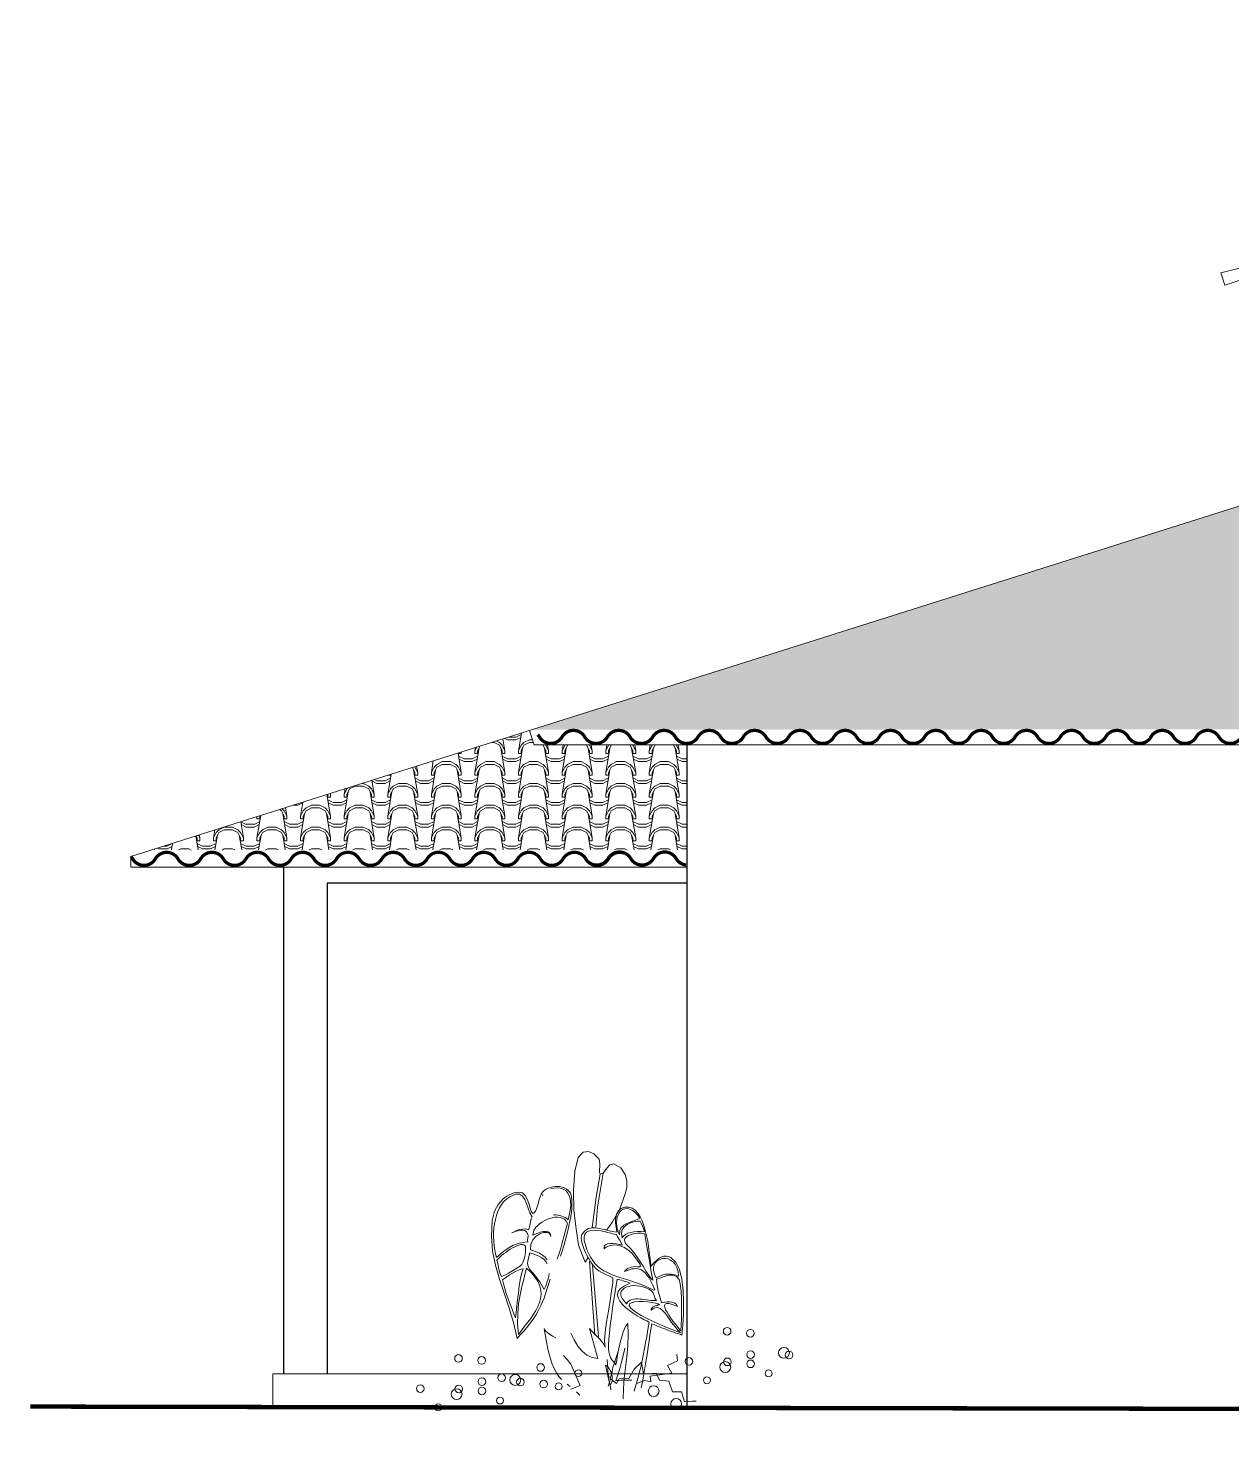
# Model space of a CAD drawing. Header units: millimetres. Extents: x 319 to 362.3, y 126.1 to 165.6.
# Drawn here: x 334.57 to 340.1, y 148.4 to 154.89 of the extents above; entities that cross this region are included whole.
import ezdxf

# ---------------------------------------------------------------- set-up
doc = ezdxf.new("R2010")
doc.units = ezdxf.units.MM
doc.header["$LTSCALE"] = 0.02
doc.header["$MEASUREMENT"] = 0
for name, color, linetype, lineweight in [('GRAMA', 101, 'Continuous', 18), ('NIVEL', 7, 'Continuous', 15), ('Peitoril', 2, 'Continuous', 25), ('Telhado', 23, 'Continuous', 18)]:
    doc.layers.add(name, color=color, linetype=linetype, lineweight=lineweight)

# ---------------------------------------------------------------- blocks, each defined once
blk = doc.blocks.new('A$C4EEC6580')
at = {"layer": 'GRAMA', "linetype": 'Continuous'}
for p, q in [((0.4842, 1.0384), (0.4925, 1.0474)), ((0.5008, 1.0391), (0.4897, 1.0253)), ((0.4925, 1.0474), (0.5015, 1.055)), ((0.5133, 1.0515), (0.5008, 1.0391)), ((0.5015, 1.055), (0.5105, 1.0626)), ((0.5105, 1.0626), (0.5202, 1.0688)), ((0.5278, 1.0619), (0.5133, 1.0515)), ((0.5202, 1.0688), (0.5306, 1.0737)), ((0.543, 1.0695), (0.5278, 1.0619)), ((0.5306, 1.0737), (0.5409, 1.0785)), ((0.5409, 1.0785), (0.552, 1.082)), ((0.57, 1.0771), (0.543, 1.0695)), ((0.552, 1.082), (0.5631, 1.0841)), ((0.5631, 1.0841), (0.5741, 1.0854)), ((0.5886, 1.075), (0.57, 1.0771)), ((0.5741, 1.0854), (0.5859, 1.0854)), ((0.5859, 1.0854), (0.6032, 1.0799)), ((0.6018, 1.0647), (0.5886, 1.075)), ((0.6101, 1.0481), (0.6018, 1.0647)), ((0.6032, 1.0799), (0.6142, 1.0661)), ((0.6156, 1.028), (0.6101, 1.0481)), ((0.6142, 1.0661), (0.6211, 1.0474)), ((0.6211, 1.0474), (0.626, 1.0267)), ((0.6751, 1.0384), (0.6806, 1.0509)), ((0.6806, 1.0509), (0.6868, 1.0619)), ((0.6868, 1.0619), (0.6945, 1.0695)), ((0.6917, 1.0529), (0.6945, 1.0598)), ((0.6945, 1.0695), (0.7034, 1.0758)), ((0.7034, 1.0758), (0.7131, 1.0806)), ((0.7131, 1.0806), (0.7235, 1.0847)), ((0.7235, 1.0847), (0.7346, 1.0868)), ((0.7346, 1.0868), (0.7449, 1.0882)), ((0.7353, 1.0799), (0.7491, 1.0813)), ((0.7449, 1.0882), (0.756, 1.0882)), ((0.7491, 1.0813), (0.7636, 1.0806)), ((0.756, 1.0882), (0.7671, 1.0868)), ((0.7636, 1.0806), (0.7774, 1.0771)), ((0.7671, 1.0868), (0.7774, 1.0847)), ((0.7774, 1.0847), (0.7871, 1.0806)), ((0.7774, 1.0771), (0.7899, 1.0716)), ((0.7871, 1.0806), (0.7961, 1.0764)), ((0.7899, 1.0716), (0.801, 1.0626)), ((0.7961, 1.0764), (0.8044, 1.0709)), ((0.801, 1.0626), (0.8099, 1.0502)), ((0.8044, 1.0709), (0.8113, 1.064)), ((0.8099, 1.0502), (0.8155, 1.035)), ((0.8113, 1.064), (0.8169, 1.0571)), ((0.8169, 1.0571), (0.821, 1.0481)), ((0.821, 1.0481), (0.8231, 1.0391)), ((0.8231, 1.0391), (0.8238, 1.0287)), ((0.4483, 0.972), (0.4524, 0.9845)), ((0.4524, 0.9845), (0.4572, 0.9962)), ((0.4572, 0.9962), (0.4628, 1.008)), ((0.4635, 0.9748), (0.4572, 0.9561)), ((0.4628, 1.008), (0.469, 1.019)), ((0.4704, 0.9927), (0.4635, 0.9748)), ((0.469, 1.019), (0.4766, 1.0287)), ((0.4794, 1.0101), (0.4704, 0.9927)), ((0.4766, 1.0287), (0.4842, 1.0384)), ((0.4897, 1.0253), (0.4794, 1.0101)), ((0.6198, 1.0059), (0.6156, 1.028)), ((0.6246, 0.9838), (0.6198, 1.0059)), ((0.6322, 0.9637), (0.6246, 0.9838)), ((0.626, 1.0267), (0.6288, 1.0066)), ((0.6288, 1.0066), (0.6315, 0.9907)), ((0.6315, 0.9907), (0.6357, 0.981)), ((0.6357, 0.981), (0.6426, 0.9803)), ((0.6426, 0.9803), (0.6509, 0.9879)), ((0.6509, 0.9879), (0.6578, 0.9983)), ((0.6578, 0.9983), (0.664, 1.0114)), ((0.664, 1.0114), (0.6696, 1.0246)), ((0.6696, 1.0246), (0.6751, 1.0384)), ((0.8148, 0.9907), (0.8072, 0.9623)), ((0.8176, 0.9796), (0.8134, 0.961)), ((0.8169, 1.0149), (0.8148, 0.9907)), ((0.8155, 1.035), (0.8169, 1.0149)), ((0.821, 0.9976), (0.8176, 0.9796)), ((0.8231, 1.0135), (0.821, 0.9976)), ((0.8238, 1.0287), (0.8231, 1.0135)), ((0.4351, 0.9008), (0.4483, 0.972)), ((0.4476, 0.9167), (0.4448, 0.8966)), ((0.4517, 0.9367), (0.4476, 0.9167)), ((0.4572, 0.9561), (0.4517, 0.9367)), ((0.5409, 0.9077), (0.552, 0.9112)), ((0.561, 0.9098), (0.5513, 0.9084)), ((0.552, 0.9112), (0.5658, 0.9139)), ((0.572, 0.9105), (0.561, 0.9098)), ((0.5658, 0.9139), (0.5811, 0.9146)), ((0.5817, 0.9098), (0.572, 0.9105)), ((0.5811, 0.9146), (0.5956, 0.9132)), ((0.5907, 0.9063), (0.5817, 0.9098)), ((0.5956, 0.9132), (0.608, 0.907)), ((0.608, 0.907), (0.6115, 0.9139)), ((0.6115, 0.9139), (0.6142, 0.9208)), ((0.6142, 0.9208), (0.6163, 0.9278)), ((0.6163, 0.9278), (0.6191, 0.9347)), ((0.6191, 0.9347), (0.6211, 0.9416)), ((0.6211, 0.9416), (0.6239, 0.9485)), ((0.6239, 0.9485), (0.6274, 0.9561)), ((0.6274, 0.9561), (0.6322, 0.9637)), ((0.6433, 0.9153), (0.6371, 0.9084)), ((0.6523, 0.9215), (0.6433, 0.9153)), ((0.662, 0.9278), (0.6523, 0.9215)), ((0.673, 0.9333), (0.662, 0.9278)), ((0.6848, 0.9388), (0.673, 0.9333)), ((0.6972, 0.943), (0.6848, 0.9388)), ((0.7104, 0.9457), (0.6972, 0.943)), ((0.7235, 0.9478), (0.7104, 0.9457)), ((0.7359, 0.9485), (0.7235, 0.9478)), ((0.7401, 0.9582), (0.7304, 0.9596)), ((0.7477, 0.9471), (0.7359, 0.9485)), ((0.7498, 0.9561), (0.7401, 0.9582)), ((0.7588, 0.9444), (0.7477, 0.9471)), ((0.7588, 0.9527), (0.7498, 0.9561)), ((0.7671, 0.9492), (0.7588, 0.9527)), ((0.7685, 0.9395), (0.7588, 0.9444)), ((0.7754, 0.945), (0.7671, 0.9492)), ((0.7774, 0.9333), (0.7685, 0.9395)), ((0.7823, 0.9402), (0.7754, 0.945)), ((0.7754, 0.8821), (0.7885, 0.9125)), ((0.7837, 0.9243), (0.7774, 0.9333)), ((0.7885, 0.9347), (0.7823, 0.9402)), ((0.7885, 0.9125), (0.7837, 0.9243)), ((0.794, 0.9291), (0.7885, 0.9347)), ((0.8072, 0.9623), (0.794, 0.9291)), ((0.8016, 0.9208), (0.794, 0.9001)), ((0.8079, 0.9416), (0.8016, 0.9208)), ((0.8134, 0.961), (0.8079, 0.9416)), ((1.0105, 0.9022), (1.0147, 0.916)), ((1.0147, 0.916), (1.0202, 0.9278)), ((1.0202, 0.9278), (1.0285, 0.9388)), ((1.0285, 0.9388), (1.0402, 0.9478)), ((1.0402, 0.9478), (1.0603, 0.9506)), ((1.0603, 0.9506), (1.0783, 0.9485)), ((1.0783, 0.9485), (1.0928, 0.9416)), ((1.0928, 0.9416), (1.1052, 0.9305)), ((1.1052, 0.9305), (1.1156, 0.916)), ((1.1156, 0.916), (1.1239, 0.898)), ((0.4317, 0.833), (0.4351, 0.9008)), ((0.4427, 0.8766), (0.442, 0.8565)), ((0.442, 0.8565), (0.442, 0.8379)), ((0.4448, 0.8966), (0.4427, 0.8766)), ((0.5119, 0.8406), (0.5202, 0.8441)), ((0.5202, 0.8441), (0.5292, 0.8468)), ((0.5292, 0.8468), (0.5382, 0.8489)), ((0.5306, 0.9036), (0.5326, 0.9049)), ((0.5347, 0.9049), (0.5306, 0.9036)), ((0.5326, 0.9049), (0.5409, 0.9077)), ((0.5423, 0.9063), (0.5347, 0.9049)), ((0.5382, 0.8489), (0.5478, 0.851)), ((0.5513, 0.9084), (0.5423, 0.9063)), ((0.5451, 0.842), (0.5548, 0.8441)), ((0.5478, 0.851), (0.5589, 0.8524)), ((0.5548, 0.8441), (0.5631, 0.8455)), ((0.5589, 0.8524), (0.57, 0.8531)), ((0.5631, 0.8455), (0.5707, 0.8448)), ((0.57, 0.8531), (0.5831, 0.8531)), ((0.5707, 0.8448), (0.5769, 0.8427)), ((0.5831, 0.8531), (0.5969, 0.8531)), ((0.5976, 0.8994), (0.5907, 0.9063)), ((0.5969, 0.8531), (0.5976, 0.8614)), ((0.6025, 0.8883), (0.5976, 0.8994)), ((0.5976, 0.8614), (0.5997, 0.871)), ((0.5997, 0.871), (0.6018, 0.88)), ((0.6018, 0.88), (0.6025, 0.8883)), ((0.6211, 0.8586), (0.6094, 0.8399)), ((0.6377, 0.8731), (0.6211, 0.8586)), ((0.6322, 0.9022), (0.6239, 0.88)), ((0.6239, 0.88), (0.6433, 0.8863)), ((0.6371, 0.9084), (0.6322, 0.9022)), ((0.6564, 0.8821), (0.6377, 0.8731)), ((0.6433, 0.8863), (0.6599, 0.8897)), ((0.6744, 0.8863), (0.6564, 0.8821)), ((0.6599, 0.8897), (0.6744, 0.8904)), ((0.6744, 0.8904), (0.6868, 0.8897)), ((0.6903, 0.8842), (0.6744, 0.8863)), ((0.6868, 0.8897), (0.6958, 0.8863)), ((0.7014, 0.8773), (0.6903, 0.8842)), ((0.6958, 0.8863), (0.7021, 0.8807)), ((0.7048, 0.8641), (0.7014, 0.8773)), ((0.7021, 0.8807), (0.7048, 0.8731)), ((0.7048, 0.8731), (0.7048, 0.8641)), ((0.7532, 0.8282), (0.7643, 0.8538)), ((0.7643, 0.8538), (0.7754, 0.8821)), ((0.7774, 0.8565), (0.7678, 0.8344)), ((0.7864, 0.8787), (0.7774, 0.8565)), ((0.794, 0.9001), (0.7864, 0.8787)), ((0.8425, 0.8392), (0.8452, 0.8503)), ((0.8452, 0.8503), (0.8542, 0.86)), ((0.8542, 0.86), (0.8632, 0.8676)), ((0.857, 0.8413), (0.8618, 0.8524)), ((0.8618, 0.8524), (0.8701, 0.8607)), ((0.8632, 0.8676), (0.8729, 0.8724)), ((0.8701, 0.8607), (0.8805, 0.8648)), ((0.8729, 0.8724), (0.8819, 0.8759)), ((0.8805, 0.8648), (0.8922, 0.8662)), ((0.8819, 0.8759), (0.8922, 0.8773)), ((0.8922, 0.8773), (0.9019, 0.8766)), ((0.8922, 0.8662), (0.9061, 0.8655)), ((0.9019, 0.8766), (0.9123, 0.8752)), ((0.9061, 0.8655), (0.9206, 0.8621)), ((0.9123, 0.8752), (0.9227, 0.8724)), ((0.9206, 0.8621), (0.9358, 0.8579)), ((0.9227, 0.8724), (0.933, 0.869)), ((0.933, 0.869), (0.9434, 0.8655)), ((0.9358, 0.8579), (0.951, 0.8524)), ((0.9434, 0.8655), (0.9545, 0.8614)), ((0.951, 0.8524), (0.9662, 0.8468)), ((0.9545, 0.8614), (0.9649, 0.8565)), ((0.9649, 0.8565), (0.9759, 0.8524)), ((0.9662, 0.8468), (0.9801, 0.8413)), ((0.9759, 0.8524), (0.9863, 0.8482)), ((0.9863, 0.8482), (0.9973, 0.8455)), ((0.9973, 0.8455), (1.0077, 0.8427)), ((1.0077, 0.8731), (1.0084, 0.8876)), ((1.0077, 0.8579), (1.0077, 0.8731)), ((1.0077, 0.8427), (1.0077, 0.8579)), ((1.0084, 0.8876), (1.0105, 0.9022)), ((1.1239, 0.898), (1.1301, 0.878)), ((1.1301, 0.878), (1.135, 0.8558)), ((1.135, 0.8558), (1.1384, 0.8323)), ((0.4358, 0.7673), (0.4317, 0.833)), ((0.442, 0.8379), (0.4434, 0.8192)), ((0.4434, 0.8192), (0.4455, 0.8019)), ((0.4455, 0.8019), (0.4552, 0.8081)), ((0.4455, 0.7888), (0.4524, 0.7943)), ((0.4476, 0.7652), (0.4455, 0.7888)), ((0.4524, 0.7943), (0.4607, 0.8005)), ((0.4552, 0.8081), (0.4642, 0.8136)), ((0.4607, 0.8005), (0.4697, 0.8067)), ((0.4642, 0.8136), (0.4725, 0.8192)), ((0.4697, 0.8067), (0.4794, 0.813)), ((0.4725, 0.8192), (0.4808, 0.824)), ((0.4794, 0.813), (0.4904, 0.8192)), ((0.4808, 0.824), (0.4891, 0.8289)), ((0.4891, 0.8289), (0.4967, 0.833)), ((0.4904, 0.8192), (0.5015, 0.8247)), ((0.4967, 0.833), (0.5043, 0.8372)), ((0.5015, 0.8247), (0.5126, 0.8302)), ((0.5043, 0.8372), (0.5119, 0.8406)), ((0.5126, 0.8302), (0.5237, 0.8351)), ((0.5237, 0.8351), (0.5347, 0.8392)), ((0.5347, 0.8392), (0.5451, 0.842)), ((0.5741, 0.7881), (0.5707, 0.7784)), ((0.5769, 0.7977), (0.5741, 0.7881)), ((0.5769, 0.8427), (0.5811, 0.8392)), ((0.5797, 0.8088), (0.5769, 0.7977)), ((0.5817, 0.8206), (0.5797, 0.8088)), ((0.5811, 0.8392), (0.5838, 0.8344)), ((0.5838, 0.8344), (0.5817, 0.8206)), ((0.5997, 0.8019), (0.588, 0.7749)), ((0.6191, 0.7929), (0.5997, 0.8019)), ((0.6094, 0.8399), (0.6052, 0.8157)), ((0.6052, 0.8157), (0.626, 0.8047)), ((0.6357, 0.7839), (0.6191, 0.7929)), ((0.626, 0.8047), (0.6433, 0.7943)), ((0.6488, 0.7736), (0.6357, 0.7839)), ((0.6433, 0.7943), (0.6564, 0.7832)), ((0.6564, 0.7832), (0.6668, 0.7722)), ((0.7207, 0.7583), (0.7325, 0.7811)), ((0.7325, 0.7811), (0.7436, 0.804)), ((0.747, 0.7901), (0.7366, 0.7687)), ((0.7436, 0.804), (0.7532, 0.8282)), ((0.7581, 0.8123), (0.747, 0.7901)), ((0.7678, 0.8344), (0.7581, 0.8123)), ((0.8418, 0.8261), (0.8425, 0.8392)), ((0.8431, 0.8123), (0.8418, 0.8261)), ((0.8452, 0.7977), (0.8431, 0.8123)), ((0.8487, 0.7832), (0.8452, 0.7977)), ((0.8528, 0.7694), (0.8487, 0.7832)), ((0.8549, 0.8247), (0.857, 0.8413)), ((0.857, 0.804), (0.8549, 0.8247)), ((0.8625, 0.7777), (0.857, 0.804)), ((0.9413, 0.786), (0.9399, 0.7749)), ((0.9482, 0.7922), (0.9413, 0.786)), ((0.9448, 0.7777), (0.9503, 0.7805)), ((0.9579, 0.7957), (0.9482, 0.7922)), ((0.9503, 0.7805), (0.9573, 0.7832)), ((0.9573, 0.7832), (0.9649, 0.7846)), ((0.9704, 0.7957), (0.9579, 0.7957)), ((0.9649, 0.7846), (0.9732, 0.786)), ((0.9849, 0.7936), (0.9704, 0.7957)), ((0.9732, 0.786), (0.9821, 0.786)), ((0.9801, 0.8413), (0.9932, 0.8358)), ((0.9821, 0.786), (0.9911, 0.7853)), ((0.9987, 0.7901), (0.9849, 0.7936)), ((0.9911, 0.7853), (1.0015, 0.7832)), ((0.9932, 0.8358), (1.005, 0.8316)), ((1.0119, 0.7853), (0.9987, 0.7901)), ((1.0015, 0.7832), (1.0119, 0.7798)), ((1.005, 0.8316), (1.0077, 0.8206)), ((1.0077, 0.8206), (1.0147, 0.806)), ((1.0236, 0.7805), (1.0119, 0.7853)), ((1.0119, 0.7798), (1.0222, 0.7742)), ((1.0147, 0.806), (1.0209, 0.7915)), ((1.0209, 0.7915), (1.0236, 0.7805)), ((1.0409, 0.8081), (1.0382, 0.8019)), ((1.0382, 0.8019), (1.0382, 0.7943)), ((1.0382, 0.7943), (1.0402, 0.786)), ((1.0402, 0.786), (1.0596, 0.7597)), ((1.0451, 0.813), (1.0409, 0.8081)), ((1.0506, 0.8171), (1.0451, 0.813)), ((1.0582, 0.8199), (1.0506, 0.8171)), ((1.0665, 0.8226), (1.0582, 0.8199)), ((1.0748, 0.824), (1.0665, 0.8226)), ((1.0845, 0.8247), (1.0748, 0.824)), ((1.0935, 0.8247), (1.0845, 0.8247)), ((1.1025, 0.8247), (1.0935, 0.8247)), ((1.1115, 0.8233), (1.1025, 0.8247)), ((1.1191, 0.8219), (1.1115, 0.8233)), ((1.126, 0.8199), (1.1191, 0.8219)), ((1.1308, 0.8178), (1.126, 0.8199)), ((1.1343, 0.8157), (1.1308, 0.8178)), ((1.135, 0.7666), (1.1343, 0.8157)), ((1.1384, 0.8323), (1.1405, 0.8074)), ((1.1405, 0.8074), (1.1426, 0.7825)), ((1.1426, 0.7825), (1.1433, 0.7569)), ((0.4455, 0.7016), (0.4358, 0.7673)), ((0.4489, 0.7466), (0.4476, 0.7652)), ((0.4517, 0.73), (0.4489, 0.7466)), ((0.4566, 0.7127), (0.4517, 0.73)), ((0.4759, 0.7168), (0.4642, 0.7134)), ((0.4904, 0.7224), (0.4759, 0.7168)), ((0.5063, 0.7293), (0.4904, 0.7224)), ((0.5084, 0.7203), (0.4932, 0.7141)), ((0.5223, 0.7362), (0.5063, 0.7293)), ((0.5229, 0.7265), (0.5084, 0.7203)), ((0.5368, 0.7431), (0.5223, 0.7362)), ((0.5368, 0.7307), (0.5229, 0.7265)), ((0.5485, 0.7493), (0.5368, 0.7431)), ((0.5492, 0.7334), (0.5368, 0.7307)), ((0.5561, 0.7535), (0.5485, 0.7493)), ((0.5589, 0.7341), (0.5492, 0.7334)), ((0.5492, 0.712), (0.5589, 0.7341)), ((0.5617, 0.7618), (0.5561, 0.7535)), ((0.5665, 0.7701), (0.5617, 0.7618)), ((0.5707, 0.7784), (0.5665, 0.7701)), ((0.5665, 0.7127), (0.5755, 0.7341)), ((0.5755, 0.7341), (0.5949, 0.7099)), ((0.588, 0.7749), (0.5831, 0.7556)), ((0.5831, 0.7556), (0.5838, 0.7403)), ((0.5838, 0.7403), (0.59, 0.7265)), ((0.59, 0.7265), (0.5997, 0.7106)), ((0.6592, 0.7639), (0.6488, 0.7736)), ((0.6668, 0.7528), (0.6592, 0.7639)), ((0.6668, 0.7722), (0.6744, 0.759)), ((0.6723, 0.7417), (0.6668, 0.7528)), ((0.8577, 0.7562), (0.8528, 0.7694)), ((0.8618, 0.7452), (0.8577, 0.7562)), ((0.8708, 0.7217), (0.8618, 0.7452)), ((0.8729, 0.7452), (0.8625, 0.7777)), ((0.8805, 0.7037), (0.8708, 0.7217)), ((0.8805, 0.7279), (0.8729, 0.7452)), ((0.8895, 0.712), (0.8805, 0.7279)), ((0.9399, 0.7749), (0.9448, 0.7777)), ((1.0222, 0.7742), (1.0326, 0.768)), ((1.0326, 0.768), (1.043, 0.759)), ((1.043, 0.759), (1.0541, 0.7486)), ((1.0541, 0.7486), (1.0638, 0.7355)), ((1.0596, 0.7597), (1.0769, 0.7307)), ((1.0638, 0.7355), (1.0734, 0.7203)), ((1.0734, 0.7203), (1.0831, 0.7023)), ((1.0769, 0.7307), (1.0921, 0.7009)), ((1.1378, 0.7016), (1.135, 0.7666)), ((1.1433, 0.7569), (1.1433, 0.7327)), ((1.1433, 0.7327), (1.1433, 0.7092)), ((0.458, 0.6352), (0.4455, 0.7016)), ((0.4642, 0.7134), (0.4566, 0.7127)), ((0.4683, 0.7016), (0.4593, 0.6968)), ((0.4593, 0.6968), (0.4607, 0.6781)), ((0.4607, 0.6781), (0.4635, 0.656)), ((0.4635, 0.656), (0.4676, 0.6318)), ((0.4801, 0.7071), (0.4683, 0.7016)), ((0.4932, 0.7141), (0.4801, 0.7071)), ((0.5229, 0.6269), (0.5312, 0.6567)), ((0.5292, 0.6179), (0.5423, 0.6546)), ((0.5312, 0.6567), (0.5395, 0.6857)), ((0.5395, 0.6857), (0.5492, 0.712)), ((0.5423, 0.6546), (0.5554, 0.6864)), ((0.5554, 0.6864), (0.5665, 0.7127)), ((0.5949, 0.7099), (0.6094, 0.6871)), ((0.5997, 0.7106), (0.6122, 0.6912)), ((0.6094, 0.6871), (0.6191, 0.6657)), ((0.6122, 0.6912), (0.6267, 0.6636)), ((0.6191, 0.6657), (0.6246, 0.6449)), ((0.6267, 0.6636), (0.6426, 0.6262)), ((0.6557, 0.6491), (0.6613, 0.6608)), ((0.6613, 0.6608), (0.6668, 0.6726)), ((0.6751, 0.6698), (0.6647, 0.6463)), ((0.6668, 0.6726), (0.6709, 0.6843)), ((0.6709, 0.6843), (0.6744, 0.6961)), ((0.8909, 0.6892), (0.8805, 0.7037)), ((0.9005, 0.6982), (0.8895, 0.712)), ((0.9026, 0.6781), (0.8909, 0.6892)), ((0.9123, 0.6857), (0.9005, 0.6982)), ((0.9151, 0.6684), (0.9026, 0.6781)), ((0.9254, 0.6746), (0.9123, 0.6857)), ((0.9289, 0.6594), (0.9151, 0.6684)), ((0.9399, 0.6643), (0.9254, 0.6746)), ((0.9441, 0.6491), (0.9289, 0.6594)), ((0.9552, 0.6553), (0.9399, 0.6643)), ((0.9718, 0.6456), (0.9552, 0.6553)), ((1.0347, 0.6705), (1.0181, 0.6587)), ((1.0181, 0.6587), (1.0271, 0.6608)), ((1.0271, 0.6608), (1.0361, 0.6629)), ((1.052, 0.6746), (1.0347, 0.6705)), ((1.0361, 0.6629), (1.0451, 0.6643)), ((1.0451, 0.6643), (1.0541, 0.6657)), ((1.0679, 0.6746), (1.052, 0.6746)), ((1.0541, 0.6657), (1.063, 0.6657)), ((1.063, 0.6657), (1.0713, 0.6657)), ((1.081, 0.6726), (1.0679, 0.6746)), ((1.0713, 0.6657), (1.0796, 0.6636)), ((1.0796, 0.6636), (1.0879, 0.6601)), ((1.0907, 0.6712), (1.081, 0.6726)), ((1.0831, 0.7023), (1.0928, 0.6836)), ((1.0879, 0.6601), (1.0962, 0.6553)), ((1.0949, 0.6739), (1.0907, 0.6712)), ((1.0921, 0.7009), (1.1059, 0.6719)), ((1.0928, 0.6836), (1.0949, 0.6739)), ((1.0962, 0.6553), (1.1039, 0.6484)), ((1.1059, 0.6719), (1.1177, 0.6456)), ((1.1398, 0.6401), (1.1378, 0.7016)), ((1.1433, 0.7092), (1.1426, 0.6871)), ((1.1426, 0.6871), (1.1426, 0.667)), ((1.1426, 0.667), (1.1578, 0.6802)), ((1.1578, 0.6802), (1.1723, 0.6905)), ((1.1723, 0.6905), (1.1848, 0.6982)), ((1.1848, 0.6982), (1.1965, 0.7023)), ((1.1965, 0.7023), (1.2069, 0.7044)), ((1.2069, 0.7044), (1.2173, 0.703)), ((1.2173, 0.703), (1.2276, 0.6996)), ((1.2276, 0.6996), (1.2373, 0.694)), ((1.2373, 0.694), (1.2574, 0.6698)), ((1.2574, 0.6698), (1.2692, 0.6339)), ((0.4711, 0.5674), (0.458, 0.6352)), ((0.4676, 0.6318), (0.4732, 0.6062)), ((0.4732, 0.6062), (0.4787, 0.5806)), ((0.5077, 0.5674), (0.5146, 0.5965)), ((0.5146, 0.5965), (0.5229, 0.6269)), ((0.5167, 0.5778), (0.5292, 0.6179)), ((0.6205, 0.5882), (0.6135, 0.5709)), ((0.6253, 0.6062), (0.6205, 0.5882)), ((0.6246, 0.6449), (0.6267, 0.6256)), ((0.6267, 0.6256), (0.6253, 0.6062)), ((0.6364, 0.5875), (0.6267, 0.5716)), ((0.6454, 0.6055), (0.6364, 0.5875)), ((0.6426, 0.6262), (0.6495, 0.6373)), ((0.655, 0.6256), (0.6454, 0.6055)), ((0.6495, 0.6373), (0.6557, 0.6491)), ((0.6647, 0.6463), (0.655, 0.6256)), ((0.9614, 0.6373), (0.9441, 0.6491)), ((0.9482, 0.5792), (0.9579, 0.6138)), ((0.9579, 0.6138), (0.9614, 0.6373)), ((0.9614, 0.5654), (0.9808, 0.629)), ((0.9898, 0.6366), (0.9718, 0.6456)), ((0.9808, 0.629), (0.9856, 0.6269)), ((0.9856, 0.6269), (0.9918, 0.6242)), ((1.0084, 0.6276), (0.9898, 0.6366)), ((1.0091, 0.5944), (0.9898, 0.584)), ((0.9918, 0.6242), (0.9987, 0.6207)), ((0.9987, 0.6207), (1.007, 0.6179)), ((1.007, 0.6179), (1.0147, 0.6138)), ((1.007, 0.5834), (1.0167, 0.5868)), ((1.0278, 0.6186), (1.0084, 0.6276)), ((1.0375, 0.602), (1.0091, 0.5944)), ((1.0147, 0.6138), (1.023, 0.6103)), ((1.0167, 0.5868), (1.0278, 0.5889)), ((1.023, 0.6103), (1.0306, 0.6062)), ((1.0485, 0.6083), (1.0278, 0.6186)), ((1.0278, 0.5889), (1.0395, 0.5896)), ((1.0306, 0.6062), (1.0375, 0.602)), ((1.0395, 0.5896), (1.0527, 0.5889)), ((1.0707, 0.5972), (1.0485, 0.6083)), ((1.0527, 0.5889), (1.0658, 0.5868)), ((1.0658, 0.5868), (1.079, 0.5834)), ((1.0928, 0.5854), (1.0707, 0.5972)), ((1.1156, 0.5716), (1.0928, 0.5854)), ((1.1039, 0.6484), (1.1115, 0.6394)), ((1.1115, 0.6394), (1.1184, 0.6283)), ((1.1177, 0.6456), (1.1274, 0.6242)), ((1.1184, 0.6283), (1.126, 0.6145)), ((1.126, 0.6145), (1.1329, 0.5986)), ((1.1274, 0.6242), (1.1357, 0.6089)), ((1.1329, 0.5986), (1.1391, 0.5792)), ((1.1357, 0.6089), (1.1426, 0.602)), ((1.1426, 0.602), (1.1398, 0.6401)), ((1.1592, 0.6048), (1.1578, 0.5751)), ((1.1654, 0.6048), (1.1592, 0.6048)), ((1.1765, 0.6069), (1.1654, 0.6048)), ((1.1903, 0.611), (1.1765, 0.6069)), ((1.2062, 0.6138), (1.1903, 0.611)), ((1.2228, 0.6145), (1.2062, 0.6138)), ((1.238, 0.6117), (1.2228, 0.6145)), ((1.2512, 0.6034), (1.238, 0.6117)), ((1.2615, 0.5882), (1.2512, 0.6034)), ((1.2643, 0.5688), (1.2615, 0.5882)), ((1.2692, 0.6339), (1.274, 0.5882)), ((1.274, 0.5882), (1.2733, 0.5377)), ((0.4821, 0.4962), (0.4711, 0.5674)), ((0.4787, 0.5806), (0.4842, 0.5564)), ((0.4842, 0.5564), (0.4897, 0.5343)), ((0.4897, 0.5343), (0.4946, 0.5156)), ((0.4946, 0.5156), (0.5008, 0.5398)), ((0.5001, 0.4872), (0.5071, 0.5336)), ((0.5008, 0.5398), (0.5077, 0.5674)), ((0.5071, 0.5336), (0.5167, 0.5778)), ((0.5783, 0.5204), (0.5631, 0.5038)), ((0.5914, 0.537), (0.5783, 0.5204)), ((0.5983, 0.528), (0.588, 0.5149)), ((0.6032, 0.5536), (0.5914, 0.537)), ((0.608, 0.5419), (0.5983, 0.528)), ((0.6135, 0.5709), (0.6032, 0.5536)), ((0.6177, 0.5557), (0.608, 0.5419)), ((0.6267, 0.5716), (0.6177, 0.5557)), ((0.9206, 0.4886), (0.9351, 0.5363)), ((0.9351, 0.5363), (0.9482, 0.5792)), ((0.9448, 0.51), (0.9614, 0.5654)), ((0.978, 0.5716), (0.9725, 0.5578)), ((0.9725, 0.5578), (0.9738, 0.5426)), ((0.9738, 0.5426), (0.9794, 0.5266)), ((0.9898, 0.584), (0.978, 0.5716)), ((0.9794, 0.5266), (0.989, 0.5108)), ((0.987, 0.5571), (0.989, 0.5654)), ((0.9877, 0.5474), (0.987, 0.5571)), ((0.9911, 0.537), (0.9877, 0.5474)), ((0.989, 0.5654), (0.9932, 0.573)), ((1.0077, 0.51), (0.9911, 0.537)), ((0.9932, 0.573), (0.9994, 0.5785)), ((0.9994, 0.5785), (1.007, 0.5834)), ((1.0195, 0.5218), (1.0133, 0.517)), ((1.0271, 0.5253), (1.0195, 0.5218)), ((1.0347, 0.5266), (1.0271, 0.5253)), ((1.0437, 0.5274), (1.0347, 0.5266)), ((1.0527, 0.5274), (1.0437, 0.5274)), ((1.0617, 0.526), (1.0527, 0.5274)), ((1.0713, 0.5239), (1.0617, 0.526)), ((1.081, 0.5218), (1.0713, 0.5239)), ((1.079, 0.5834), (1.0921, 0.5785)), ((1.0907, 0.5191), (1.081, 0.5218)), ((1.0921, 0.5785), (1.1052, 0.5716)), ((1.1052, 0.5716), (1.1177, 0.5633)), ((1.1398, 0.5564), (1.1156, 0.5716)), ((1.1177, 0.5633), (1.1295, 0.5536)), ((1.1295, 0.5536), (1.135, 0.5439)), ((1.135, 0.5439), (1.1384, 0.5315)), ((1.1384, 0.5315), (1.1405, 0.5191)), ((1.1391, 0.5792), (1.1453, 0.5564)), ((1.1453, 0.5564), (1.1398, 0.5564)), ((1.1578, 0.5751), (1.1599, 0.5481)), ((1.1599, 0.5481), (1.1633, 0.5225)), ((1.1633, 0.5225), (1.1668, 0.4942)), ((1.2601, 0.4962), (1.2636, 0.5363)), ((1.2636, 0.5363), (1.2643, 0.5688)), ((1.2733, 0.5377), (1.2684, 0.4838)), ((0.4891, 0.4208), (0.4821, 0.4962)), ((0.4974, 0.4374), (0.5001, 0.4872)), ((0.514, 0.4547), (0.4974, 0.4374)), ((0.5306, 0.4713), (0.514, 0.4547)), ((0.5382, 0.4637), (0.5237, 0.4499)), ((0.5471, 0.4879), (0.5306, 0.4713)), ((0.552, 0.4769), (0.5382, 0.4637)), ((0.5631, 0.5038), (0.5471, 0.4879)), ((0.5651, 0.4893), (0.552, 0.4769)), ((0.5769, 0.5025), (0.5651, 0.4893)), ((0.588, 0.5149), (0.5769, 0.5025)), ((0.9054, 0.4409), (0.9206, 0.4886)), ((0.9199, 0.4222), (0.931, 0.4623)), ((0.931, 0.4623), (0.9448, 0.51)), ((0.989, 0.5108), (1.0015, 0.4942)), ((1.0015, 0.4942), (1.0167, 0.4789)), ((1.0133, 0.517), (1.0077, 0.51)), ((1.0167, 0.4789), (1.0326, 0.4637)), ((1.0326, 0.4637), (1.0485, 0.4499)), ((1.1011, 0.5163), (1.0907, 0.5191)), ((1.1108, 0.5135), (1.1011, 0.5163)), ((1.1198, 0.5108), (1.1108, 0.5135)), ((1.1287, 0.5094), (1.1198, 0.5108)), ((1.137, 0.508), (1.1287, 0.5094)), ((1.1453, 0.5073), (1.137, 0.508)), ((1.1405, 0.5191), (1.1453, 0.5073)), ((1.1668, 0.4942), (1.1737, 0.4942)), ((1.1737, 0.4942), (1.1827, 0.4948)), ((1.1827, 0.4859), (1.1792, 0.4796)), ((1.1792, 0.4796), (1.1792, 0.4713)), ((1.1792, 0.4713), (1.182, 0.4596)), ((1.182, 0.4596), (1.1869, 0.4471)), ((1.1827, 0.4948), (1.1931, 0.4948)), ((1.1896, 0.4879), (1.1827, 0.4859)), ((1.2007, 0.4859), (1.1896, 0.4879)), ((1.1931, 0.4948), (1.2041, 0.4934)), ((1.2166, 0.4796), (1.2007, 0.4859)), ((1.2041, 0.4934), (1.2152, 0.4907)), ((1.2152, 0.4907), (1.2249, 0.4859)), ((1.2373, 0.4672), (1.2166, 0.4796)), ((1.2249, 0.4859), (1.2325, 0.4782)), ((1.2325, 0.4782), (1.2373, 0.4672)), ((1.2546, 0.4526), (1.2601, 0.4962)), ((1.2684, 0.4838), (1.2601, 0.4298)), ((0.5071, 0.436), (0.4891, 0.4208)), ((0.5237, 0.4499), (0.5071, 0.436)), ((0.6198, 0.3973), (0.6184, 0.4478)), ((0.6184, 0.4478), (0.626, 0.434)), ((0.6225, 0.3538), (0.6198, 0.3973)), ((0.626, 0.434), (0.6371, 0.4215)), ((0.6371, 0.4215), (0.6509, 0.4098)), ((0.6509, 0.4098), (0.6654, 0.4001)), ((0.7366, 0.4119), (0.7477, 0.3786)), ((0.8238, 0.4208), (0.8314, 0.4091)), ((0.8431, 0.2805), (0.8238, 0.4208)), ((0.8314, 0.4091), (0.8397, 0.3987)), ((0.8397, 0.3987), (0.848, 0.389)), ((0.8853, 0.3558), (0.8929, 0.3952)), ((0.8929, 0.3952), (0.9054, 0.4409)), ((0.9116, 0.3883), (0.9199, 0.4222)), ((0.989, 0.4077), (0.9766, 0.389)), ((1.0022, 0.4208), (0.989, 0.4077)), ((0.9967, 0.3697), (1.0022, 0.4208)), ((1.0485, 0.4499), (1.0644, 0.4374)), ((1.0644, 0.4374), (1.0776, 0.4278)), ((1.0776, 0.4278), (1.0893, 0.4202)), ((1.0893, 0.4202), (1.0969, 0.4153)), ((1.0997, 0.4132), (1.0893, 0.38)), ((1.0969, 0.4153), (1.0997, 0.4132)), ((1.1101, 0.4049), (1.1025, 0.3794)), ((1.1149, 0.4015), (1.1101, 0.4049)), ((1.1212, 0.3973), (1.1149, 0.4015)), ((1.1287, 0.3932), (1.1212, 0.3973)), ((1.137, 0.3883), (1.1287, 0.3932)), ((1.1869, 0.4471), (1.1931, 0.4326)), ((1.1931, 0.4326), (1.2, 0.4181)), ((1.2, 0.4181), (1.2083, 0.4035)), ((1.2083, 0.4035), (1.2159, 0.3897)), ((1.2159, 0.3897), (1.2235, 0.3773)), ((1.2429, 0.378), (1.2484, 0.4119)), ((1.2484, 0.4119), (1.2546, 0.4526)), ((1.2601, 0.4298), (1.2505, 0.3794)), ((0.6267, 0.3178), (0.6225, 0.3538)), ((0.7477, 0.3786), (0.7608, 0.3482)), ((0.7608, 0.3482), (0.7774, 0.3226)), ((0.848, 0.389), (0.8556, 0.3786)), ((0.8556, 0.3786), (0.8639, 0.3683)), ((0.8639, 0.3683), (0.8708, 0.3558)), ((0.8708, 0.3558), (0.8777, 0.3427)), ((0.8777, 0.3427), (0.8833, 0.3268)), ((0.8833, 0.3268), (0.8853, 0.3558)), ((0.8985, 0.3185), (0.9005, 0.3372)), ((0.9005, 0.3372), (0.9047, 0.36)), ((0.9047, 0.36), (0.9116, 0.3883)), ((0.9545, 0.3386), (0.9448, 0.3109)), ((0.9656, 0.3648), (0.9545, 0.3386)), ((0.9766, 0.389), (0.9656, 0.3648)), ((0.9877, 0.3192), (0.9967, 0.3697)), ((1.0796, 0.3496), (1.0707, 0.322)), ((1.0893, 0.38), (1.0796, 0.3496)), ((1.0873, 0.3282), (1.0796, 0.3026)), ((1.0949, 0.3538), (1.0873, 0.3282)), ((1.1025, 0.3794), (1.0949, 0.3538)), ((1.1461, 0.3835), (1.137, 0.3883)), ((1.1557, 0.378), (1.1461, 0.3835)), ((1.1661, 0.3731), (1.1557, 0.378)), ((1.1765, 0.3676), (1.1661, 0.3731)), ((1.1861, 0.3621), (1.1765, 0.3676)), ((1.1965, 0.3572), (1.1861, 0.3621)), ((1.2055, 0.3524), (1.1965, 0.3572)), ((1.2145, 0.3475), (1.2055, 0.3524)), ((1.2228, 0.3434), (1.2145, 0.3475)), ((1.2297, 0.3399), (1.2228, 0.3434)), ((1.2235, 0.3773), (1.2297, 0.3662)), ((1.2297, 0.3662), (1.2346, 0.3586)), ((1.2359, 0.3372), (1.2297, 0.3399)), ((1.2346, 0.3586), (1.2373, 0.3538)), ((1.2401, 0.3344), (1.2359, 0.3372)), ((1.2373, 0.3538), (1.2387, 0.3572)), ((1.2387, 0.3572), (1.2429, 0.378)), ((1.2505, 0.3794), (1.2401, 0.3344)), ((0.6322, 0.2874), (0.6267, 0.3178)), ((0.6391, 0.2618), (0.6322, 0.2874)), ((0.6468, 0.2403), (0.6391, 0.2618)), ((0.7037, 0.2944), (0.6899, 0.3145)), ((0.7176, 0.2702), (0.7037, 0.2944)), ((0.7473, 0.1679), (0.7176, 0.2702)), ((0.7774, 0.3226), (0.7961, 0.3019)), ((0.7961, 0.3019), (0.8182, 0.2874)), ((0.8182, 0.2874), (0.8431, 0.2805)), ((0.8821, 0.2246), (0.8849, 0.2702)), ((0.8978, 0.3033), (0.8985, 0.3185)), ((0.8985, 0.2908), (0.8978, 0.3033)), ((0.9005, 0.2812), (0.8985, 0.2908)), ((0.9033, 0.2729), (0.9005, 0.2812)), ((0.9068, 0.2652), (0.9033, 0.2729)), ((0.9116, 0.2576), (0.9068, 0.2652)), ((0.9292, 0.2771), (0.9188, 0.2543)), ((0.9282, 0.2604), (0.9213, 0.2403)), ((0.9358, 0.2846), (0.9282, 0.2604)), ((0.9395, 0.2986), (0.9292, 0.2771)), ((0.9448, 0.3109), (0.9358, 0.2846)), ((0.9624, 0.282), (0.9513, 0.2543)), ((0.9727, 0.3096), (0.9624, 0.282)), ((0.9642, 0.2217), (0.9759, 0.2701)), ((0.9759, 0.2701), (0.9877, 0.3192)), ((1.0541, 0.2722), (1.0465, 0.25)), ((1.0624, 0.2964), (1.0541, 0.2722)), ((1.0707, 0.322), (1.0624, 0.2964)), ((1.0727, 0.277), (1.0651, 0.2514)), ((1.0796, 0.3026), (1.0727, 0.277)), ((0.6557, 0.2224), (0.6468, 0.2403)), ((0.6654, 0.2072), (0.6557, 0.2224)), ((0.875, 0.2452), (0.8833, 0.2362)), ((0.8763, 0.2161), (0.875, 0.2452)), ((0.8791, 0.1864), (0.8763, 0.2161)), ((0.8815, 0.2135), (0.8821, 0.2246)), ((0.8815, 0.2017), (0.8815, 0.2135)), ((0.8821, 0.1914), (0.8815, 0.2017)), ((0.8833, 0.2362), (0.8888, 0.2272)), ((0.8888, 0.2272), (0.8929, 0.2182)), ((0.8981, 0.2038), (0.8918, 0.1893)), ((0.8929, 0.2182), (0.8957, 0.2099)), ((0.8957, 0.2099), (0.8964, 0.2002)), ((0.8964, 0.2002), (0.8971, 0.1906)), ((0.907, 0.2301), (0.8981, 0.2038)), ((0.9188, 0.2543), (0.907, 0.2301)), ((0.9164, 0.2493), (0.9116, 0.2576)), ((0.9264, 0.1976), (0.9119, 0.1679)), ((0.9213, 0.2403), (0.9164, 0.2493)), ((0.9389, 0.2259), (0.9264, 0.1976)), ((0.9513, 0.2543), (0.9389, 0.2259)), ((0.9517, 0.174), (0.9642, 0.2217)), ((1.0312, 0.2085), (1.023, 0.1885)), ((1.0389, 0.2286), (1.0312, 0.2085)), ((1.0465, 0.25), (1.0389, 0.2286)), ((1.0492, 0.1995), (1.0409, 0.1733)), ((1.0575, 0.2258), (1.0492, 0.1995)), ((1.0651, 0.2514), (1.0575, 0.2258)), ((0.7, 0.1691), (0.6875, 0.1816)), ((0.7016, 0.1568), (0.7473, 0.1679)), ((0.7394, 0.1249), (0.7256, 0.1415)), ((0.8819, 0.1567), (0.8791, 0.1864)), ((0.8833, 0.129), (0.8819, 0.1567)), ((0.8835, 0.1851), (0.8821, 0.1914)), ((0.8971, 0.1698), (0.8833, 0.1511)), ((0.8833, 0.1511), (0.8833, 0.129)), ((0.887, 0.1831), (0.8835, 0.1851)), ((0.8918, 0.1893), (0.887, 0.1831)), ((0.8971, 0.1906), (0.8971, 0.1809)), ((0.8971, 0.1809), (0.8971, 0.1698)), ((0.9119, 0.1679), (0.9188, 0.1679)), ((0.9188, 0.1679), (0.9264, 0.1672)), ((0.9264, 0.1672), (0.9347, 0.1665)), ((0.9347, 0.1665), (0.9437, 0.1658)), ((0.9413, 0.1269), (0.9517, 0.174)), ((0.9437, 0.1658), (0.9534, 0.1644)), ((0.9534, 0.1644), (0.9638, 0.163)), ((0.9638, 0.163), (0.9741, 0.1616)), ((0.9741, 0.1616), (0.9852, 0.1596)), ((1.007, 0.1498), (0.9981, 0.1297)), ((1.0153, 0.1691), (1.007, 0.1498)), ((1.023, 0.1885), (1.0153, 0.1691)), ((1.0319, 0.147), (1.0222, 0.12)), ((1.0409, 0.1733), (1.0319, 0.147)), ((0.9344, 0.0806), (0.9413, 0.1269)), ((0.9981, 0.1297), (0.989, 0.109))]:
    blk.add_line(p, q, dxfattribs=at)
for points in [[(0.8461, 0.7258), (0.8255, 0.8072), (0.8245, 0.8938), (0.8261, 0.9694), (0.8368, 1.0582), (0.8546, 1.1458), (0.8779, 1.2058), (0.9046, 1.2271), (0.9291, 1.2257), (0.9523, 1.213), (0.9721, 1.1852), (0.9724, 1.1642), (0.9666, 1.125), (0.9676, 1.1168), (0.9829, 1.1191), (1.0014, 1.1391), (1.0179, 1.1526), (1.0358, 1.1549), (1.0657, 1.1321), (1.0811, 1.0993), (1.0854, 1.0698), (1.0808, 1.0387), (1.07, 1.0108), (1.0366, 0.9463), (1.0229, 0.9277), (0.9938, 0.8917), (0.9785, 0.8743), (0.9626, 0.8576)], [(0.9676, 1.1168), (0.9352, 1.0143), (0.8989, 0.8788)], [(0.9829, 1.1191), (0.9352, 0.9677), (0.9148, 0.8774)], [(1.0181, 0.8289), (1.0222, 0.8475), (1.0306, 0.8607), (1.0437, 0.8697), (1.0582, 0.8759), (1.0748, 0.88), (1.0914, 0.8835), (1.1073, 0.887), (1.1212, 0.8911), (1.1121, 0.9084), (1.1025, 0.9215), (1.0921, 0.9319), (1.081, 0.9388), (1.0707, 0.943), (1.0603, 0.9437), (1.0506, 0.9423), (1.0409, 0.9381), (1.0326, 0.9312), (1.0257, 0.9222), (1.0195, 0.9112), (1.0153, 0.898), (1.0126, 0.8835), (1.0119, 0.8669), (1.0139, 0.8482), (1.0181, 0.8289)], [(1.1212, 0.8773), (1.1239, 0.869), (1.1281, 0.8538), (1.1315, 0.8379), (1.1343, 0.8261), (1.1177, 0.8302), (1.1018, 0.833), (1.0859, 0.8337), (1.0707, 0.833), (1.0575, 0.8302), (1.0451, 0.8261), (1.0361, 0.8206), (1.0292, 0.813), (1.0278, 0.833), (1.0333, 0.8496), (1.0444, 0.8614), (1.0589, 0.8704), (1.0762, 0.8766), (1.0935, 0.8793), (1.1087, 0.8793), (1.1212, 0.8773)], [(0.8652, 0.7258), (0.8448, 0.3879)], [(0.8616, 0.7456), (0.8461, 0.7258)], [(0.8769, 0.7055), (0.8594, 0.3791)], [(1.1592, 0.6103), (1.1695, 0.6138), (1.1799, 0.6172), (1.1917, 0.6193), (1.2035, 0.6207), (1.2159, 0.62), (1.2304, 0.6172), (1.2449, 0.6124), (1.2615, 0.6048), (1.2622, 0.6262), (1.2595, 0.6449), (1.2539, 0.6608), (1.2456, 0.6733), (1.2352, 0.6822), (1.2242, 0.6892), (1.2118, 0.6926), (1.1993, 0.694), (1.1869, 0.6919), (1.1751, 0.6878), (1.1654, 0.6809), (1.1578, 0.6712), (1.153, 0.6594), (1.1509, 0.6456), (1.153, 0.629), (1.1592, 0.6103)], [(1.2346, 0.3455), (1.1626, 0.3863), (1.1073, 0.4208), (1.0672, 0.4485), (1.0402, 0.4706), (1.0243, 0.4879), (1.0188, 0.5004), (1.0216, 0.508), (1.0312, 0.5128), (1.0458, 0.5142), (1.0644, 0.5135), (1.0845, 0.5108), (1.1046, 0.5066), (1.1239, 0.5011), (1.1398, 0.4955), (1.1509, 0.4907), (1.1564, 0.4859), (1.1516, 0.4859), (1.1453, 0.4845), (1.1384, 0.4831), (1.1322, 0.4817), (1.1253, 0.4789), (1.1204, 0.4755), (1.117, 0.472), (1.1156, 0.4672), (1.126, 0.472), (1.135, 0.4748), (1.1433, 0.4748), (1.1509, 0.4727), (1.1578, 0.4686), (1.164, 0.4623), (1.1702, 0.4547), (1.1765, 0.4457), (1.182, 0.4354), (1.1882, 0.4236), (1.1944, 0.4119), (1.2014, 0.3987), (1.2083, 0.3856), (1.2166, 0.3724), (1.2249, 0.3586), (1.2346, 0.3455)], [(0.8731, 0.1474), (0.8881, 0.1793), (0.9125, 0.1549), (0.9275, 0.1736), (0.9725, 0.1699), (1.0025, 0.2092), (1.04, 0.2355), (1.0419, 0.1811), (1.1001, 0.1774), (1.1113, 0.1437), (1.1526, 0.1324), (1.162, 0.0818), (1.2032, 0.0762), (1.2107, 0.0294), (1.2482, 0.0275), (1.2651, 0.0256)], [(1.0044, 0.1418), (1.0438, 0.1512), (1.0701, 0.1418), (1.0701, 0.168), (1.1713, 0.168), (1.1563, 0.2055), (1.2051, 0.2205), (1.2051, 0.2505)]]:
    blk.add_lwpolyline(points, dxfattribs=at)
at = {"layer": 'GRAMA'}
for centre, radius in [((0.2103, 0.3664), 0.0175), ((0.2103, 0.3664), 0.0175), ((0.3144, 0.343), 0.0175), ((0.3144, 0.343), 0.0175), ((1.4484, 0.3239), 0.0175), ((1.4484, 0.3239), 0.0175), ((0.0175, 0.2529), 0.0175), ((0.0175, 0.2529), 0.0175), ((0.3022, 0.246), 0.0175), ((0.3022, 0.246), 0.0175), ((0.3943, 0.2516), 0.0175), ((0.5778, 0.2743), 0.0175), ((0.5778, 0.2743), 0.0175), ((1.5525, 0.3006), 0.0175), ((1.5525, 0.3006), 0.0175), ((0.1796, 0.2049), 0.0248), ((0.1796, 0.2049), 0.0248), ((0.1926, 0.2272), 0.0175), ((0.1926, 0.2272), 0.0175), ((0.2967, 0.2039), 0.0175), ((0.2967, 0.2039), 0.0175), ((0.4551, 0.2332), 0.0248), ((0.4551, 0.2332), 0.0248), ((0.4773, 0.2203), 0.0175), ((0.4773, 0.2203), 0.0175), ((0.5814, 0.1969), 0.0175), ((0.5814, 0.1969), 0.0175), ((0.7459, 0.2252), 0.0157), ((0.7459, 0.2252), 0.0157), ((1.2556, 0.2105), 0.0175), ((1.2556, 0.2105), 0.0175), ((1.4307, 0.1848), 0.0175), ((1.4307, 0.1848), 0.0175), ((1.5403, 0.2035), 0.0175), ((1.5403, 0.2035), 0.0175), ((1.6932, 0.1907), 0.0248), ((1.6932, 0.1907), 0.0248), ((1.7154, 0.1778), 0.0175), ((1.7154, 0.1778), 0.0175), ((0.088, 0.1561), 0.0157), ((0.088, 0.1561), 0.0157), ((0.3727, 0.1491), 0.0157), ((0.3727, 0.1491), 0.0157), ((0.6483, 0.1774), 0.0157), ((0.6483, 0.1774), 0.0157), ((1.4176, 0.1624), 0.0248), ((1.4176, 0.1624), 0.0248), ((1.5347, 0.1614), 0.0175), ((1.5347, 0.1614), 0.0175), ((1.0773, 0.0971), 0.0248), ((1.3261, 0.1136), 0.0157), ((1.3261, 0.1136), 0.0157), ((1.6108, 0.1067), 0.0157), ((1.6108, 0.1067), 0.0157), ((1.1719, 0.0248), 0.0248)]:
    blk.add_circle(centre, radius, dxfattribs=at)

msp = doc.modelspace()

# ---------------------------------------------------------------- hatches: boundary and pattern name
at = {"layer": 'Telhado', "ltscale": 0.3}
h = msp.add_hatch(dxfattribs=at)
h.set_pattern_fill('SPANISH1', color=256, scale=0.2, style=0, pattern_type=2)
h.set_pattern_definition([(0, (11.84837, 51.67734), (0.4, 0.2), [0.025, -0.225, 0.025, -0.125]), (0, (11.94837, 51.77734), (0.4, 0.2), [0.075, -0.325]), (0, (11.94837, 51.80234), (0.4, 0.2), [0.075, -0.125, 0.075, -0.125]), (0, (12.14837, 51.82734), (0.4, 0.2), [0.075, -0.325]), (90, (11.84837, 51.67734), (-0.4, 0.2), [0.025, -0.175]), (90, (11.87337, 51.67734), (-0.4, 0.2), [0.025, -0.175]), (90, (12.09837, 51.67734), (-0.4, 0.2), [0.025, -0.175]), (90, (12.12337, 51.67734), (-0.4, 0.2), [0.025, -0.175]), (45, (11.87337, 51.75234), (2e-17, 0.2), [0.03535534, -0.53033009]), (135, (12.09837, 51.75234), (2e-17, 0.2), [0.03535534, -0.53033009]), (26.56505, (11.89837, 51.75234), (-1e-11, 0.2), [0.0559017, -0.3913119]), (26.56505, (11.89837, 51.77734), (-1e-11, 0.2), [0.0559017, -0.3913119]), (26.56505, (11.82337, 51.80234), (-1e-11, 0.2), [0.05082, -0.3963936]), (26.56505, (11.82337, 51.82734), (-1e-11, 0.2), [0.0559017, -0.3913119]), (63.43495, (11.84837, 51.70234), (1e-11, 0.2), [0.0559017, -0.8385255]), (63.43495, (11.87337, 51.70234), (1e-11, 0.2), [0.0559017, -0.8385255]), (116.56505, (12.09837, 51.70234), (-1e-11, 0.2), [0.0559017, -0.8385255]), (116.56505, (12.12337, 51.70234), (-1e-11, 0.2), [0.0559017, -0.8385255]), (153.43495, (12.07337, 51.75234), (1e-11, 0.2), [0.0559017, -0.3913119]), (153.43495, (12.07337, 51.77734), (1e-11, 0.2), [0.0559017, -0.3913119]), (153.43495, (12.14837, 51.80234), (1e-11, 0.2), [0.05082, -0.3963936]), (153.43495, (12.14837, 51.82734), (1e-11, 0.2), [0.0559017, -0.3913119]), (80.537678, (11.848366, 51.70234), (-9e-14, 0.2), [0.2281036, -2.20500141]), (99.462322, (12.123366, 51.70234), (9e-14, 0.2), [0.2281036, -2.20500141])])
h.paths.add_polyline_path([(346.64837, 152.99249), (341.05791, 152.99249), (336.88587, 151.67354), (350.74212, 151.68249)])
h = msp.add_hatch(dxfattribs=at)
h.set_pattern_fill('SPANISH1', color=256, scale=0.1, style=0, pattern_type=2)
h.set_pattern_definition([(0, (11.82337, 51.66484), (0.2, 0.1), [0.0125, -0.1125, 0.0125, -0.0625]), (0, (11.87337, 51.71484), (0.2, 0.1), [0.0375, -0.1625]), (0, (11.87337, 51.72734), (0.2, 0.1), [0.0375, -0.0625, 0.0375, -0.0625]), (0, (11.97337, 51.73984), (0.2, 0.1), [0.0375, -0.1625]), (90, (11.82337, 51.66484), (-0.2, 0.1), [0.0125, -0.0875]), (90, (11.83587, 51.66484), (-0.2, 0.1), [0.0125, -0.0875]), (90, (11.94837, 51.66484), (-0.2, 0.1), [0.0125, -0.0875]), (90, (11.96087, 51.66484), (-0.2, 0.1), [0.0125, -0.0875]), (45, (11.835866, 51.70234), (1e-17, 0.1), [0.01767767, -0.26516504]), (135, (11.948366, 51.70234), (1e-17, 0.1), [0.01767767, -0.26516504]), (26.56505, (11.84837, 51.70234), (-5e-12, 0.1), [0.02795085, -0.19565595]), (26.56505, (11.84837, 51.71484), (-5e-12, 0.1), [0.02795085, -0.19565595]), (26.56505, (11.81087, 51.72734), (-5e-12, 0.1), [0.02541, -0.1981968]), (26.56505, (11.81087, 51.73984), (-5e-12, 0.1), [0.02795085, -0.19565595]), (63.434949, (11.823366, 51.67734), (5e-12, 0.1), [0.02795085, -0.419262745]), (63.434949, (11.835866, 51.67734), (5e-12, 0.1), [0.02795085, -0.419262745]), (116.565051, (11.948366, 51.67734), (-5e-12, 0.1), [0.02795085, -0.419262745]), (116.565051, (11.960866, 51.67734), (-5e-12, 0.1), [0.02795085, -0.419262745]), (153.43495, (11.93587, 51.70234), (5e-12, 0.1), [0.02795085, -0.19565595]), (153.43495, (11.93587, 51.71484), (5e-12, 0.1), [0.02795085, -0.19565595]), (153.43495, (11.97337, 51.72734), (5e-12, 0.1), [0.02541, -0.1981968]), (153.43495, (11.97337, 51.73984), (5e-12, 0.1), [0.02795085, -0.19565595]), (80.537678, (11.823366, 51.677341), (-4e-14, 0.1), [0.1140518, -1.102500706]), (99.462322, (11.960866, 51.677341), (4e-14, 0.1), [0.1140518, -1.102500706])])
h.paths.add_polyline_path([(337.59557, 151.60392), (336.89557, 151.60392), (336.87171, 151.6694), (335.14094, 151.12223), (337.59557, 151.12223)])

# ---------------------------------------------------------------- linework, layer by layer
at = {"layer": 'NIVEL', "ltscale": 0.3}
for p, q in [((337.59557, 148.71935), (335.69557, 148.71935)), ((335.69557, 148.71935), (335.69557, 148.56935)), ((335.69557, 148.56935), (334.58442, 148.56935))]:
    msp.add_line(p, q, dxfattribs=at)
at = {"layer": 'NIVEL', "linetype": 'Continuous', "const_width": 0.02}
msp.add_lwpolyline([(351.0499, 148.53822), (334.58442, 148.56935)], dxfattribs=at)
at = {"layer": 'Peitoril', "ltscale": 0.3}
for p, q in [((337.59557, 151.60392), (337.59557, 148.56935)), ((335.74557, 151.0434), (335.74557, 148.71935)), ((335.94557, 150.96935), (335.94557, 148.71935)), ((337.59557, 150.96935), (335.94557, 150.96935))]:
    msp.add_line(p, q, dxfattribs=at)
at = {"layer": 'Telhado', "linetype": 'Continuous'}
for p, q in [((340.06386, 153.7129), (343.74557, 154.89105)), ((340.04557, 153.77004), (340.48331, 153.87862)), ((340.04557, 153.77004), (340.06386, 153.7129))]:
    msp.add_line(p, q, dxfattribs=at)
at = {"layer": 'Telhado', "ltscale": 0.3}
for p, q in [((335.04555, 151.09207), (341.06137, 152.99392)), ((336.89557, 151.60234), (336.87413, 151.67016)), ((336.89557, 151.60392), (350.74557, 151.60392)), ((337.59557, 151.60392), (336.89557, 151.60392)), ((335.04555, 151.09452), (335.04555, 151.0434)), ((335.04555, 151.0434), (337.59557, 151.0434))]:
    msp.add_line(p, q, dxfattribs=at)
at = {"layer": 'Telhado', "ltscale": 0.3, "const_width": 0.015}
for points in [[(336.91165, 151.65126, -0.0543401), (336.91933, 151.64077, 0.5773503), (337.02325, 151.64077, -0.5773503), (337.12718, 151.64077, 0.5773503), (337.2311, 151.64077, -0.5773503), (337.33502, 151.64077, 0.5773503), (337.43895, 151.64077, -0.5773503), (337.54287, 151.64077, 0.5773503), (337.64679, 151.64077, -0.5773503), (337.75072, 151.64077, 0.5773503), (337.85464, 151.64077, -0.5773503), (337.95856, 151.64077, 0.5773503), (338.06248, 151.64077, -0.5773503), (338.16641, 151.64077, 0.5773503), (338.27033, 151.64077, -0.5773503), (338.37425, 151.64077, 0.5773503), (338.47818, 151.64077, -0.5773503), (338.5821, 151.64077, 0.5773503), (338.68602, 151.64077, -0.5773503), (338.78995, 151.64077, 0.5773503), (338.89387, 151.64077, -0.5773503), (338.99779, 151.64077, 0.5773503), (339.10172, 151.64077, -0.3746636), (339.17631, 151.66634, -0.3746636)], [(338.98966, 151.65126, -0.0543401), (338.99734, 151.64077, 0.5773503), (339.10127, 151.64077, -0.5773503), (339.20519, 151.64077, 0.5773503), (339.30911, 151.64077, -0.5773503), (339.41303, 151.64077, 0.5773503), (339.51696, 151.64077, -0.5773503), (339.62088, 151.64077, 0.5773503), (339.7248, 151.64077, -0.5773503), (339.82873, 151.64077, 0.5773503), (339.93265, 151.64077, -0.5773503), (340.03657, 151.64077, 0.5773503), (340.1405, 151.64077, -0.5773503), (340.24442, 151.64077, 0.5773503), (340.34834, 151.64077, -0.5773503), (340.45227, 151.64077, 0.5773503), (340.55619, 151.64077, -0.5773503), (340.66011, 151.64077, 0.5773503), (340.76403, 151.64077, -0.5773503), (340.86796, 151.64077, 0.5773503), (340.97188, 151.64077, -0.5773503), (341.0758, 151.64077, 0.5773503), (341.17973, 151.64077, -0.3746636), (341.25432, 151.66634, -0.3746636)], [(335.04555, 151.09207, -0.0543401), (335.05324, 151.08158, 0.5773503), (335.15716, 151.08158, -0.5773503), (335.26108, 151.08158, 0.5773503), (335.36501, 151.08158, -0.5773503), (335.46893, 151.08158, 0.5773503), (335.57285, 151.08158, -0.5773503), (335.67678, 151.08158, 0.5773503), (335.7807, 151.08158, -0.5773503), (335.88462, 151.08158, 0.5773503), (335.98855, 151.08158, -0.5773503), (336.09247, 151.08158, 0.5773503), (336.19639, 151.08158, -0.5773503), (336.30031, 151.08158, 0.5773503), (336.40424, 151.08158, -0.5773503), (336.50816, 151.08158, 0.5773503), (336.61208, 151.08158, -0.5773503), (336.71601, 151.08158, 0.5773503), (336.81993, 151.08158, -0.5773503), (336.92385, 151.08158, 0.5773503), (337.02778, 151.08158, -0.5773503), (337.1317, 151.08158, 0.5773503), (337.23562, 151.08158, -0.3746636), (337.31021, 151.10715, -0.3746636)], [(337.12287, 151.09352, -0.0543401), (337.13056, 151.08303, 0.5773503), (337.23448, 151.08303, -0.5773503), (337.3384, 151.08303, 0.5773503), (337.44233, 151.08303, -0.5773503), (337.54625, 151.08303, 0.2395567), (337.59182, 151.05337, 0.2395567)]]:
    msp.add_lwpolyline(points, format="xyb", dxfattribs=at)

# ---------------------------------------------------------------- block references
at = {"layer": 'GRAMA', "rotation": 7.72758283623315}
msp.add_blockref('A$C4EEC6580', (336.389, 148.39911), dxfattribs=at)

doc.saveas('drawing.dxf')
